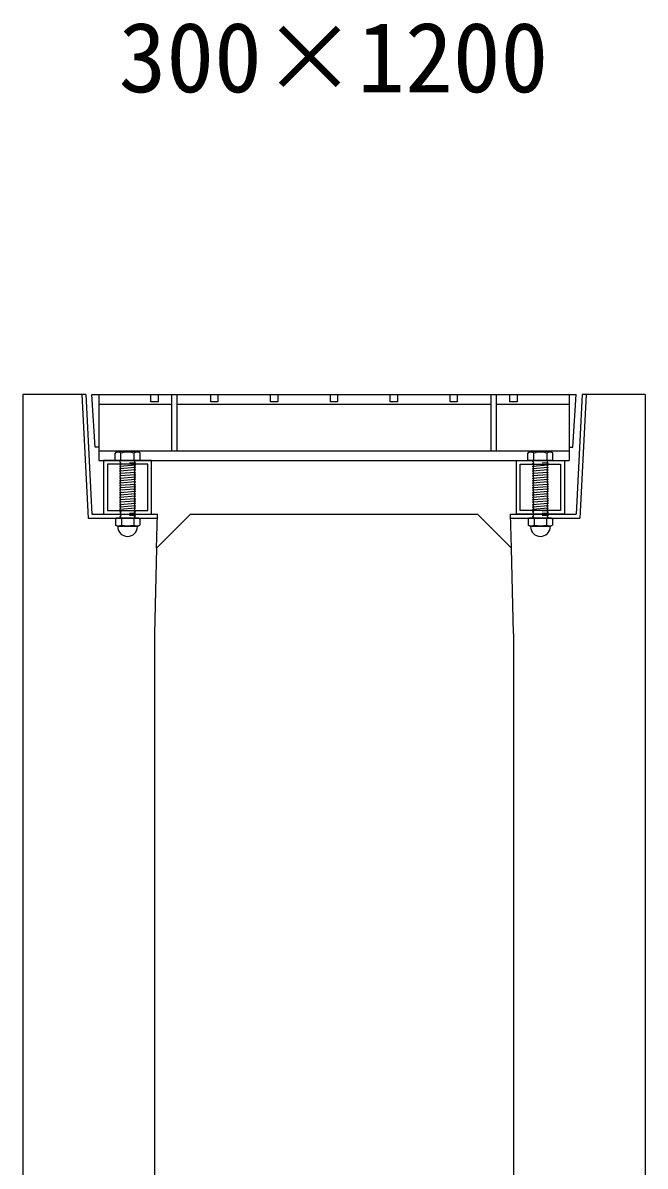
# Model space of a CAD drawing. Units: millimetres, scale not verified. Extents: x -16800 to 16800, y -5940 to 5940.
# Drawn here: x -5611 to -5091, y -2520 to -1564 of the extents above; entities that cross this region are included whole.
import ezdxf
from ezdxf.enums import TextEntityAlignment as Align

# ---------------------------------------------------------------- set-up
doc = ezdxf.new("R2010")
doc.units = ezdxf.units.MM
doc.header["$LTSCALE"] = 20
doc.linetypes.add('DOTTED', pattern=[1.75, 0.25, -1.5])
for name, color, linetype, lineweight in [('0-1_OUTLINE', 3, 'Continuous', 25), ('0-2_TXT', 7, 'Continuous', 25), ('0-6_HATCH', 6, 'Continuous', 25)]:
    doc.layers.add(name, color=color, linetype=linetype, lineweight=lineweight)
doc.styles.add('ＭＳ ゴシック', font='')
doc.styles.get('ＭＳ ゴシック').set_extended_font_data('MS Gothic')

msp = doc.modelspace()

# ---------------------------------------------------------------- linework, layer by layer
at = {"layer": '0-1_OUTLINE'}
for p, q in [((-5558.94, -1875), (-5611.44, -1875)), ((-5611.44, -1875), (-5611.44, -3225)), ((-5091.44, -1875), (-5143.94, -1875)), ((-5091.44, -1875), (-5091.44, -3225)), ((-5471.44, -1975), (-5499.64, -2003.2)), ((-5499.64, -2003.2), (-5501.44, -2075)), ((-5201.44, -2075), (-5203.23, -2003.2)), ((-5501.44, -2075), (-5501.44, -3225)), ((-5201.44, -2075), (-5201.44, -3225))]:
    msp.add_line(p, q, dxfattribs=at)
msp.add_lwpolyline([(-5471.44, -1975), (-5231.44, -1975), (-5203.23, -2003.2)], dxfattribs=at)
at = {"layer": '0-6_HATCH'}
for p, q in [((-5558.94, -1875), (-5553.94, -1975)), ((-5553.94, -1875), (-5148.94, -1875)), ((-5547.94, -1875), (-5547.94, -1930)), ((-5486.94, -1922), (-5486.94, -1875)), ((-5482.44, -1922), (-5482.44, -1875)), ((-5220.44, -1875), (-5220.44, -1922)), ((-5215.94, -1875), (-5215.94, -1922)), ((-5154.94, -1875), (-5154.94, -1930)), ((-5143.94, -1875), (-5148.94, -1975)), ((-5140.73, -1875), (-5145.89, -1978.2)), ((-5547.94, -1883), (-5486.94, -1883)), ((-5482.44, -1883), (-5220.44, -1883)), ((-5215.94, -1883), (-5154.94, -1883)), ((-5547.94, -1922), (-5154.94, -1922)), ((-5532.44, -1922.5), (-5534.44, -1924)), ((-5534.44, -1930), (-5534.44, -1924)), ((-5534.11, -1923.72), (-5532.44, -1922.5)), ((-5515.44, -1922.5), (-5532.44, -1922.5)), ((-5529.44, -1930), (-5529.44, -1924)), ((-5518.44, -1930), (-5518.44, -1924)), ((-5513.76, -1923.72), (-5515.44, -1922.5)), ((-5513.44, -1930), (-5513.44, -1924)), ((-5187.44, -1922.5), (-5189.44, -1924)), ((-5189.44, -1930), (-5189.44, -1924)), ((-5189.11, -1923.72), (-5187.44, -1922.5)), ((-5170.44, -1922.5), (-5187.44, -1922.5)), ((-5184.44, -1930), (-5184.44, -1924)), ((-5173.44, -1930), (-5173.44, -1924)), ((-5168.76, -1923.72), (-5170.44, -1922.5)), ((-5168.44, -1930), (-5168.44, -1924)), ((-5547.94, -1930), (-5154.94, -1930)), ((-5513.44, -1930), (-5534.44, -1930)), ((-5530.44, -1930), (-5517.44, -1930)), ((-5530.44, -1931), (-5529.44, -1930)), ((-5529.44, -1932), (-5530.44, -1931)), ((-5530.44, -1933), (-5529.44, -1932)), ((-5529.44, -1934), (-5530.44, -1933)), ((-5530.44, -1935), (-5529.44, -1934)), ((-5517.44, -1934), (-5530.44, -1935)), ((-5529.44, -1936), (-5530.44, -1935)), ((-5530.44, -1937), (-5529.44, -1936)), ((-5517.44, -1936), (-5530.44, -1937)), ((-5529.44, -1938), (-5530.44, -1937)), ((-5530.44, -1939), (-5529.44, -1938)), ((-5517.44, -1938), (-5530.44, -1939)), ((-5529.44, -1940), (-5530.44, -1939)), ((-5518.44, -1931), (-5517.44, -1930)), ((-5517.44, -1932), (-5518.44, -1931)), ((-5518.44, -1935), (-5517.44, -1934)), ((-5517.44, -1936), (-5518.44, -1935)), ((-5518.44, -1937), (-5517.44, -1936)), ((-5517.44, -1938), (-5518.44, -1937)), ((-5518.44, -1939), (-5517.44, -1938)), ((-5517.44, -1940), (-5518.44, -1939)), ((-5168.44, -1930), (-5189.44, -1930)), ((-5185.44, -1930), (-5172.44, -1930)), ((-5185.44, -1931), (-5184.44, -1930)), ((-5184.44, -1932), (-5185.44, -1931)), ((-5185.44, -1933), (-5184.44, -1932)), ((-5184.44, -1934), (-5185.44, -1933)), ((-5185.44, -1935), (-5184.44, -1934)), ((-5172.44, -1934), (-5185.44, -1935)), ((-5184.44, -1936), (-5185.44, -1935)), ((-5185.44, -1937), (-5184.44, -1936)), ((-5172.44, -1936), (-5185.44, -1937)), ((-5184.44, -1938), (-5185.44, -1937)), ((-5185.44, -1939), (-5184.44, -1938)), ((-5172.44, -1938), (-5185.44, -1939)), ((-5184.44, -1940), (-5185.44, -1939)), ((-5173.44, -1931), (-5172.44, -1930)), ((-5172.44, -1932), (-5173.44, -1931)), ((-5173.44, -1935), (-5172.44, -1934)), ((-5172.44, -1936), (-5173.44, -1935)), ((-5173.44, -1937), (-5172.44, -1936)), ((-5172.44, -1938), (-5173.44, -1937)), ((-5173.44, -1939), (-5172.44, -1938)), ((-5172.44, -1940), (-5173.44, -1939)), ((-5530.44, -1941), (-5529.44, -1940)), ((-5517.44, -1940), (-5530.44, -1941)), ((-5529.44, -1942), (-5530.44, -1941)), ((-5517.44, -1942), (-5530.44, -1943)), ((-5530.44, -1943), (-5529.44, -1942)), ((-5517.44, -1944), (-5530.44, -1945)), ((-5529.44, -1946), (-5530.44, -1945)), ((-5517.44, -1946), (-5530.44, -1947)), ((-5530.44, -1947), (-5529.44, -1946)), ((-5529.44, -1948), (-5530.44, -1947)), ((-5517.44, -1948), (-5530.44, -1949)), ((-5530.44, -1949), (-5529.44, -1948)), ((-5518.44, -1943), (-5517.44, -1942)), ((-5517.44, -1944), (-5518.44, -1943)), ((-5518.44, -1945), (-5517.44, -1944)), ((-5517.44, -1946), (-5518.44, -1945)), ((-5518.44, -1947), (-5517.44, -1946)), ((-5518.44, -1947), (-5517.44, -1948)), ((-5518.44, -1949), (-5517.44, -1948)), ((-5185.44, -1941), (-5184.44, -1940)), ((-5172.44, -1940), (-5185.44, -1941)), ((-5184.44, -1942), (-5185.44, -1941)), ((-5172.44, -1942), (-5185.44, -1943)), ((-5185.44, -1943), (-5184.44, -1942)), ((-5172.44, -1944), (-5185.44, -1945)), ((-5184.44, -1946), (-5185.44, -1945)), ((-5172.44, -1946), (-5185.44, -1947)), ((-5185.44, -1947), (-5184.44, -1946)), ((-5184.44, -1948), (-5185.44, -1947)), ((-5172.44, -1948), (-5185.44, -1949)), ((-5185.44, -1949), (-5184.44, -1948)), ((-5173.44, -1943), (-5172.44, -1942)), ((-5172.44, -1944), (-5173.44, -1943)), ((-5173.44, -1945), (-5172.44, -1944)), ((-5172.44, -1946), (-5173.44, -1945)), ((-5173.44, -1947), (-5172.44, -1946)), ((-5173.44, -1947), (-5172.44, -1948)), ((-5173.44, -1949), (-5172.44, -1948)), ((-5529.44, -1950), (-5530.44, -1949)), ((-5517.44, -1950), (-5530.44, -1951)), ((-5530.44, -1951), (-5529.44, -1950)), ((-5529.44, -1952), (-5530.44, -1951)), ((-5517.44, -1952), (-5530.44, -1953)), ((-5530.44, -1953), (-5529.44, -1952)), ((-5529.44, -1954), (-5530.44, -1953)), ((-5517.44, -1954), (-5530.44, -1955)), ((-5530.44, -1955), (-5529.44, -1954)), ((-5529.44, -1956), (-5530.44, -1955)), ((-5517.44, -1956), (-5530.44, -1957)), ((-5530.44, -1957), (-5529.44, -1956)), ((-5529.44, -1958), (-5530.44, -1957)), ((-5517.44, -1958), (-5530.44, -1959)), ((-5530.44, -1959), (-5529.44, -1958)), ((-5518.44, -1949), (-5517.44, -1950)), ((-5518.44, -1951), (-5517.44, -1950)), ((-5518.44, -1951), (-5517.44, -1952)), ((-5518.44, -1953), (-5517.44, -1952)), ((-5518.44, -1953), (-5517.44, -1954)), ((-5518.44, -1955), (-5517.44, -1954)), ((-5518.44, -1955), (-5517.44, -1956)), ((-5518.44, -1957), (-5517.44, -1956)), ((-5518.44, -1957), (-5517.44, -1958)), ((-5518.44, -1959), (-5517.44, -1958)), ((-5184.44, -1950), (-5185.44, -1949)), ((-5172.44, -1950), (-5185.44, -1951)), ((-5185.44, -1951), (-5184.44, -1950)), ((-5184.44, -1952), (-5185.44, -1951)), ((-5172.44, -1952), (-5185.44, -1953)), ((-5185.44, -1953), (-5184.44, -1952)), ((-5184.44, -1954), (-5185.44, -1953)), ((-5172.44, -1954), (-5185.44, -1955)), ((-5185.44, -1955), (-5184.44, -1954)), ((-5184.44, -1956), (-5185.44, -1955)), ((-5172.44, -1956), (-5185.44, -1957)), ((-5185.44, -1957), (-5184.44, -1956)), ((-5184.44, -1958), (-5185.44, -1957)), ((-5172.44, -1958), (-5185.44, -1959)), ((-5185.44, -1959), (-5184.44, -1958)), ((-5173.44, -1949), (-5172.44, -1950)), ((-5173.44, -1951), (-5172.44, -1950)), ((-5173.44, -1951), (-5172.44, -1952)), ((-5173.44, -1953), (-5172.44, -1952)), ((-5173.44, -1953), (-5172.44, -1954)), ((-5173.44, -1955), (-5172.44, -1954)), ((-5173.44, -1955), (-5172.44, -1956)), ((-5173.44, -1957), (-5172.44, -1956)), ((-5173.44, -1957), (-5172.44, -1958)), ((-5173.44, -1959), (-5172.44, -1958)), ((-5529.44, -1960), (-5530.44, -1959)), ((-5517.44, -1960), (-5530.44, -1961)), ((-5530.44, -1961), (-5529.44, -1960)), ((-5529.44, -1962), (-5530.44, -1961)), ((-5517.44, -1962), (-5530.44, -1963)), ((-5530.44, -1963), (-5529.44, -1962)), ((-5529.44, -1964), (-5530.44, -1963)), ((-5517.44, -1964), (-5530.44, -1965)), ((-5530.44, -1965), (-5529.44, -1964)), ((-5529.44, -1966), (-5530.44, -1965)), ((-5517.44, -1966), (-5530.44, -1967)), ((-5530.44, -1967), (-5529.44, -1966)), ((-5529.44, -1968), (-5530.44, -1967)), ((-5518.44, -1959), (-5517.44, -1960)), ((-5518.44, -1961), (-5517.44, -1960)), ((-5518.44, -1961), (-5517.44, -1962)), ((-5518.44, -1963), (-5517.44, -1962)), ((-5518.44, -1963), (-5517.44, -1964)), ((-5518.44, -1965), (-5517.44, -1964)), ((-5518.44, -1965), (-5517.44, -1966)), ((-5518.44, -1967), (-5517.44, -1966)), ((-5518.44, -1967), (-5517.44, -1968)), ((-5184.44, -1960), (-5185.44, -1959)), ((-5172.44, -1960), (-5185.44, -1961)), ((-5185.44, -1961), (-5184.44, -1960)), ((-5184.44, -1962), (-5185.44, -1961)), ((-5172.44, -1962), (-5185.44, -1963)), ((-5185.44, -1963), (-5184.44, -1962)), ((-5184.44, -1964), (-5185.44, -1963)), ((-5172.44, -1964), (-5185.44, -1965)), ((-5185.44, -1965), (-5184.44, -1964)), ((-5184.44, -1966), (-5185.44, -1965)), ((-5172.44, -1966), (-5185.44, -1967)), ((-5185.44, -1967), (-5184.44, -1966)), ((-5184.44, -1968), (-5185.44, -1967)), ((-5173.44, -1959), (-5172.44, -1960)), ((-5173.44, -1961), (-5172.44, -1960)), ((-5173.44, -1961), (-5172.44, -1962)), ((-5173.44, -1963), (-5172.44, -1962)), ((-5173.44, -1963), (-5172.44, -1964)), ((-5173.44, -1965), (-5172.44, -1964)), ((-5173.44, -1965), (-5172.44, -1966)), ((-5173.44, -1967), (-5172.44, -1966)), ((-5173.44, -1967), (-5172.44, -1968)), ((-5553.94, -1975), (-5498.94, -1975)), ((-5517.44, -1968), (-5530.44, -1969)), ((-5530.44, -1969), (-5529.44, -1968)), ((-5529.44, -1970), (-5530.44, -1969)), ((-5517.44, -1970), (-5530.44, -1971)), ((-5530.44, -1971), (-5529.44, -1970)), ((-5529.44, -1972), (-5530.44, -1971)), ((-5530.43, -1973), (-5529.43, -1972)), ((-5529.43, -1974), (-5530.43, -1973)), ((-5530.43, -1975), (-5529.43, -1974)), ((-5529.43, -1976), (-5530.43, -1975)), ((-5530.43, -1977), (-5529.43, -1976)), ((-5529.43, -1978), (-5530.43, -1977)), ((-5518.44, -1969), (-5517.44, -1968)), ((-5518.44, -1969), (-5517.43, -1970)), ((-5518.44, -1971), (-5517.44, -1970)), ((-5518.44, -1971), (-5517.43, -1972)), ((-5518.43, -1973), (-5517.43, -1972)), ((-5518.43, -1973), (-5517.43, -1974)), ((-5518.43, -1975), (-5517.43, -1974)), ((-5518.43, -1975), (-5517.43, -1976)), ((-5518.43, -1977), (-5517.43, -1976)), ((-5518.43, -1977), (-5517.43, -1978)), ((-5499.64, -2003.2), (-5498.94, -1975)), ((-5203.23, -2003.2), (-5203.94, -1975)), ((-5203.94, -1975), (-5148.94, -1975)), ((-5172.44, -1968), (-5185.44, -1969)), ((-5185.44, -1969), (-5184.44, -1968)), ((-5184.44, -1970), (-5185.44, -1969)), ((-5172.44, -1970), (-5185.44, -1971)), ((-5185.44, -1971), (-5184.44, -1970)), ((-5184.44, -1972), (-5185.44, -1971)), ((-5185.43, -1973), (-5184.43, -1972)), ((-5184.43, -1974), (-5185.43, -1973)), ((-5185.43, -1975), (-5184.43, -1974)), ((-5184.43, -1976), (-5185.43, -1975)), ((-5185.43, -1977), (-5184.43, -1976)), ((-5184.43, -1978), (-5185.43, -1977)), ((-5173.44, -1969), (-5172.44, -1968)), ((-5173.44, -1969), (-5172.43, -1970)), ((-5173.44, -1971), (-5172.44, -1970)), ((-5173.44, -1971), (-5172.43, -1972)), ((-5173.43, -1973), (-5172.43, -1972)), ((-5173.43, -1973), (-5172.43, -1974)), ((-5173.43, -1975), (-5172.43, -1974)), ((-5173.43, -1975), (-5172.43, -1976)), ((-5173.43, -1977), (-5172.43, -1976)), ((-5173.43, -1977), (-5172.43, -1978)), ((-5533.28, -1978.2), (-5534.14, -1978.85)), ((-5534.14, -1978.85), (-5534.14, -1984.03)), ((-5532.45, -1985), (-5534.14, -1984.03)), ((-5514.6, -1978.2), (-5533.28, -1978.2)), ((-5532.45, -1985.33), (-5532.45, -1985)), ((-5515.42, -1985), (-5532.45, -1985)), ((-5515.42, -1985.33), (-5532.45, -1985.33)), ((-5529.62, -1978.2), (-5529.43, -1978)), ((-5529.62, -1978.2), (-5517.62, -1978.2)), ((-5529.04, -1978.85), (-5529.04, -1984.03)), ((-5518.83, -1978.85), (-5518.83, -1984.03)), ((-5517.62, -1978.2), (-5517.43, -1978)), ((-5515.42, -1985), (-5513.73, -1984.03)), ((-5515.42, -1985.33), (-5515.42, -1985)), ((-5514.6, -1978.2), (-5513.73, -1978.85)), ((-5513.73, -1978.85), (-5513.73, -1984.03)), ((-5203.86, -1978.2), (-5145.89, -1978.2)), ((-5188.28, -1978.2), (-5189.14, -1978.85)), ((-5189.14, -1978.85), (-5189.14, -1984.03)), ((-5187.45, -1985), (-5189.14, -1984.03)), ((-5169.6, -1978.2), (-5188.28, -1978.2)), ((-5187.45, -1985.33), (-5187.45, -1985)), ((-5170.42, -1985), (-5187.45, -1985)), ((-5170.42, -1985.33), (-5187.45, -1985.33)), ((-5184.62, -1978.2), (-5184.43, -1978)), ((-5184.62, -1978.2), (-5172.62, -1978.2)), ((-5184.04, -1978.85), (-5184.04, -1984.03)), ((-5173.83, -1978.85), (-5173.83, -1984.03)), ((-5172.62, -1978.2), (-5172.43, -1978)), ((-5170.42, -1985), (-5168.73, -1984.03)), ((-5170.42, -1985.33), (-5170.42, -1985)), ((-5169.6, -1978.2), (-5168.73, -1978.85)), ((-5168.73, -1978.85), (-5168.73, -1984.03))]:
    msp.add_line(p, q, dxfattribs=at)
at = {"layer": '0-6_HATCH', "linetype": 'DOTTED'}
for p, q in [((-5517.44, -1930), (-5530.44, -1931)), ((-5517.44, -1932), (-5530.44, -1933)), ((-5172.44, -1930), (-5185.44, -1931)), ((-5172.44, -1932), (-5185.44, -1933)), ((-5517.43, -1972), (-5530.43, -1973)), ((-5517.43, -1974), (-5530.43, -1975)), ((-5517.43, -1976), (-5530.43, -1977)), ((-5172.43, -1972), (-5185.43, -1973)), ((-5172.43, -1974), (-5185.43, -1975)), ((-5172.43, -1976), (-5185.43, -1977))]:
    msp.add_line(p, q, dxfattribs=at)
at = {"layer": '0-6_HATCH'}
for points in [[(-5562.14, -1875), (-5556.98, -1978.2), (-5499.02, -1978.2)], [(-5547.94, -1919), (-5550.94, -1919), (-5553.94, -1875)], [(-5498.44, -1875), (-5498.44, -1881), (-5504.44, -1881), (-5504.44, -1875)], [(-5448.44, -1875), (-5448.44, -1881), (-5454.44, -1881), (-5454.44, -1875)], [(-5398.44, -1875), (-5398.44, -1881), (-5404.44, -1881), (-5404.44, -1875)], [(-5348.44, -1875), (-5348.44, -1881), (-5354.44, -1881), (-5354.44, -1875)], [(-5298.44, -1875), (-5298.44, -1881), (-5304.44, -1881), (-5304.44, -1875)], [(-5248.44, -1875), (-5248.44, -1881), (-5254.44, -1881), (-5254.44, -1875)], [(-5198.44, -1875), (-5198.44, -1881), (-5204.44, -1881), (-5204.44, -1875)], [(-5154.94, -1919), (-5151.94, -1919), (-5148.94, -1875)], [(-5517.44, -1934), (-5518.44, -1933), (-5517.44, -1932)], [(-5172.44, -1934), (-5173.44, -1933), (-5172.44, -1932)], [(-5530.44, -1945), (-5529.44, -1944), (-5530.44, -1943)], [(-5517.44, -1942), (-5518.44, -1941), (-5517.44, -1940)], [(-5185.44, -1945), (-5184.44, -1944), (-5185.44, -1943)], [(-5172.44, -1942), (-5173.44, -1941), (-5172.44, -1940)]]:
    msp.add_lwpolyline(points, dxfattribs=at)
for points in [[(-5543.94, -1930), (-5543.94, -1975), (-5503.94, -1975), (-5503.94, -1930)], [(-5540.74, -1933.2), (-5540.74, -1971.8), (-5507.14, -1971.8), (-5507.14, -1933.2)], [(-5158.94, -1930), (-5158.94, -1975), (-5198.94, -1975), (-5198.94, -1930)], [(-5162.14, -1933.2), (-5162.14, -1971.8), (-5195.74, -1971.8), (-5195.74, -1933.2)]]:
    msp.add_lwpolyline(points, close=True, dxfattribs=at)
for centre, radius, start, end in [((-5531.94, -1926.62), 3.62, 46.39563, 133.60437), ((-5523.94, -1938.62), 15.62, 69.39075, 110.60925), ((-5515.94, -1926.62), 3.62, 46.39563, 133.60437), ((-5186.94, -1926.62), 3.62, 46.39563, 133.60437), ((-5178.94, -1938.62), 15.62, 69.39075, 110.60925), ((-5170.94, -1926.62), 3.62, 46.39563, 133.60437), ((-5531.59, -1983.54), 5.35, 61.49832, 118.50684), ((-5531.59, -1979.33), 5.35, 241.49843, 298.50089), ((-5523.94, -1985.33), 8.19, 180, 359.99995), ((-5523.94, -1998.61), 20.42, 75.52621, 104.47362), ((-5523.94, -1964.26), 20.42, 255.52638, 284.47374), ((-5516.28, -1983.54), 5.35, 61.49231, 118.50169), ((-5516.28, -1979.33), 5.35, 241.49989, 298.5), ((-5186.59, -1983.54), 5.35, 61.49832, 118.50684), ((-5186.59, -1979.33), 5.35, 241.49843, 298.50089), ((-5178.94, -1985.33), 8.19, 180, 359.99995), ((-5178.94, -1998.61), 20.42, 75.52621, 104.47362), ((-5178.94, -1964.26), 20.42, 255.52638, 284.47374), ((-5171.28, -1983.54), 5.35, 61.49231, 118.50169), ((-5171.28, -1979.33), 5.35, 241.49989, 298.5)]:
    msp.add_arc(centre, radius, start, end, dxfattribs=at)

# ---------------------------------------------------------------- texts
at = {"layer": '0-2_TXT', "style": 'ＭＳ ゴシック'}
msp.add_text('300×1200', height=58.65, dxfattribs=at).set_placement((-5531.44, -1640), align=Align.BOTTOM_LEFT)

doc.saveas('drawing.dxf')
